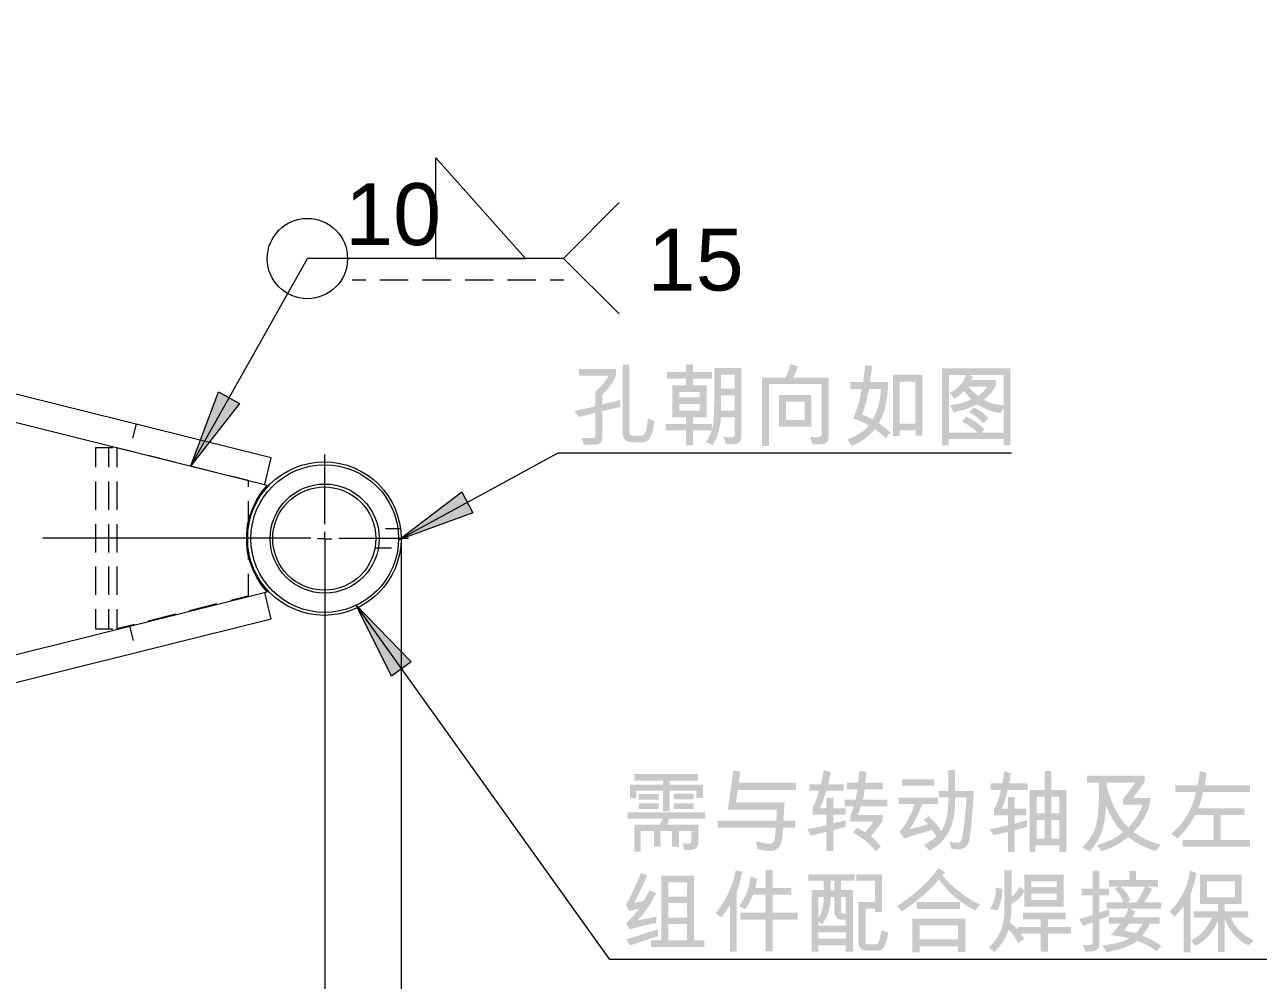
# Model space of a CAD drawing. Header units: millimetres. Extents: x 3 to 591, y 5 to 205.
# Drawn here: x 89.4 to 144.6, y 39.7 to 82.5 of the extents above; entities that cross this region are included whole.
import ezdxf

# ---------------------------------------------------------------- set-up
doc = ezdxf.new("R2010")
doc.units = ezdxf.units.MM

msp = doc.modelspace()

# ---------------------------------------------------------------- hatches: boundary and pattern name
at = {"true_color": 0x0000ff}
h = msp.add_hatch(color=5, dxfattribs=at)
h.paths.add_polyline_path([(65.934167, 173.848889), (68.156667, 176.565278), (68.8975, 175.753889)])
h.paths.add_polyline_path([(50.905833, 139.911667), (47.730833, 141.499167), (48.365833, 142.381111)])
h.paths.add_polyline_path([(99.342222, 156.139444), (98.283889, 152.788056), (97.331389, 153.246667)])
h.paths.add_polyline_path([(96.802222, 62.759167), (98.036944, 66.075278), (98.989444, 65.546111)])
h = msp.add_hatch(color=7)
h.paths.add_polyline_path([(70.308611, 72.848611), (70.379167, 72.778056), (70.449722, 72.742778), (70.555556, 72.742778), (70.626111, 72.742778), (70.731944, 72.742778), (70.8025, 72.813333), (70.837778, 72.848611), (70.908333, 72.919167), (70.943611, 73.025), (70.943611, 73.095556), (70.908333, 73.201389), (70.908333, 73.271944), (70.837778, 73.3425), (70.767222, 73.377778), (70.696667, 73.413056), (70.626111, 73.448333), (70.520278, 73.448333), (70.449722, 73.413056), (70.379167, 73.377778), (70.308611, 73.307222), (70.273333, 73.236667), (70.238056, 73.166111), (70.238056, 73.095556), (70.238056, 72.989722), (70.273333, 72.919167), (70.308611, 72.848611), (70.590833, 73.095556)])
h.paths.add_polyline_path([(104.210556, 56.515), (106.68, 53.975), (105.798056, 53.34)])
h.paths.add_polyline_path([(48.648056, 79.480833), (45.931667, 81.738611), (46.743056, 82.444167)])
h.paths.add_polyline_path([(106.115556, 59.443056), (108.937778, 61.595), (109.431667, 60.6425)])
h = msp.add_hatch(color=7)
h.paths.add_polyline_path([(117.571487, 64.751499), (117.533987, 64.524011), (117.491009, 64.329337), (117.442657, 64.167426), (117.389035, 64.038226), (117.326093, 63.939748), (117.249715, 63.869279), (117.159901, 63.826921), (117.056652, 63.812779), (116.527485, 63.812779), (116.369011, 63.839169), (116.246917, 63.918061), (116.169057, 64.040431), (116.143288, 64.199181), (116.143288, 67.290948), (116.450315, 67.290948), (116.450315, 64.244381), (116.458187, 64.185461), (116.481872, 64.143439), (116.521473, 64.118264), (116.577094, 64.109884), (117.003184, 64.109884), (117.053723, 64.12203), (117.099509, 64.158477), (117.14054, 64.219238), (117.176817, 64.304325), (117.208339, 64.413752), (117.235108, 64.547532), (117.257122, 64.705677), (117.274382, 64.8882)])
h.paths.add_polyline_path([(116.046274, 65.395318), (115.233783, 65.201291), (115.233783, 64.060275), (115.214456, 63.901025), (115.156475, 63.787148), (115.05984, 63.718745), (114.924551, 63.695922), (114.409165, 63.695922), (114.304434, 64.009012), (114.811552, 63.996885), (114.860834, 64.003922), (114.896163, 64.025066), (114.917437, 64.06037), (114.924551, 64.109884), (114.924551, 65.12412), (114.17545, 64.93781), (113.983627, 65.221134), (114.172866, 65.258573), (114.341641, 65.292749), (114.489952, 65.323657), (114.6178, 65.35129), (114.725183, 65.375641), (114.812103, 65.396705), (114.878559, 65.414474), (114.924551, 65.428942), (114.924551, 66.08103), (115.099338, 66.244844), (115.255005, 66.41796), (115.391654, 66.600378), (115.50939, 66.792098), (114.195293, 66.792098), (114.195293, 67.086998), (115.850042, 67.086998), (115.850042, 66.8158), (115.75879, 66.605778), (115.625628, 66.389917), (115.450609, 66.168165), (115.233783, 65.94047), (115.233783, 65.504459), (116.046274, 65.708409)])
h = msp.add_hatch(color=7)
h.paths.add_polyline_path([(121.462632, 64.093899), (121.441557, 63.936183), (121.378365, 63.823528), (121.273109, 63.755935), (121.125839, 63.733404), (120.771408, 63.733404), (120.658409, 64.060275), (120.819915, 64.03671), (120.94008, 64.028856), (121.033494, 64.034867), (121.100346, 64.052971), (121.140533, 64.083271), (121.153951, 64.12587), (121.153951, 64.926234), (120.549819, 64.926234), (120.497118, 64.541469), (120.418424, 64.207449), (120.313787, 63.92428), (120.183261, 63.692063), (119.867966, 63.812779), (120.025958, 64.061515), (120.131447, 64.337536), (119.295805, 64.337536), (119.295805, 63.66781), (118.986022, 63.66781), (118.986022, 64.337536), (118.0688, 64.337536), (118.0688, 64.632988), (118.986022, 64.632988), (118.986022, 64.926234), (118.374173, 64.926234), (118.374173, 66.354433), (118.986022, 66.354433), (118.986022, 66.653192), (118.134394, 66.653192), (118.134394, 66.950297), (118.986022, 66.950297), (118.986022, 67.299216), (119.295805, 67.299216), (119.295805, 66.950297), (120.147432, 66.950297), (120.147432, 66.653192), (119.295805, 66.653192), (119.295805, 66.354433), (119.907654, 66.354433), (119.907654, 64.926234), (119.295805, 64.926234), (119.295805, 64.632988), (120.147432, 64.632988), (120.159559, 64.400926), (120.179349, 64.490507), (120.196542, 64.603808), (120.211126, 64.740828), (120.223087, 64.901567), (120.232412, 65.086026), (120.239089, 65.294205), (120.243105, 65.526103), (120.244446, 65.78172), (120.244446, 67.136607), (121.462632, 67.136607)])
h.paths.add_polyline_path([(121.153951, 66.2034), (121.153951, 66.839502), (120.553678, 66.839502), (120.553678, 66.2034)])
h.paths.add_polyline_path([(119.600627, 65.817549), (119.600627, 66.057328), (118.682853, 66.057328), (118.682853, 65.817549)])
h.paths.add_polyline_path([(121.153951, 65.221134), (121.153951, 65.906295), (120.553678, 65.906295), (120.553678, 65.221134)])
h.paths.add_polyline_path([(119.600627, 65.221134), (119.600627, 65.522098), (118.682853, 65.522098), (118.682853, 65.221134)])
h = msp.add_hatch(color=7)
h.paths.add_polyline_path([(125.370314, 64.064133), (125.350694, 63.915099), (125.291903, 63.808645), (125.194045, 63.744773), (125.057223, 63.723482), (124.638851, 63.723482), (124.546247, 64.052558), (124.659935, 64.042111), (124.746338, 64.034712), (124.805456, 64.030311), (124.837288, 64.028856), (124.935043, 64.037744), (125.004996, 64.064409), (125.047043, 64.108851), (125.061082, 64.171069), (125.061082, 66.413413), (122.702983, 66.413413), (122.702983, 63.638595), (122.390444, 63.638595), (122.390444, 66.710518), (123.434446, 66.710518), (123.494692, 66.824921), (123.550545, 66.96387), (123.601955, 67.127314), (123.648868, 67.315201), (123.989519, 67.209919), (123.892299, 66.935414), (123.787223, 66.710518), (125.370314, 66.710518)])
h.paths.add_polyline_path([(124.593651, 64.507862), (123.153326, 64.507862), (123.153326, 65.932202), (124.593651, 65.932202)])
h.paths.add_polyline_path([(124.290483, 64.803313), (124.290483, 65.635097), (123.462557, 65.635097), (123.462557, 64.803313)])
h = msp.add_hatch(color=7)
h.paths.add_polyline_path([(128.136428, 64.240522), (127.937991, 63.989168), (127.786992, 64.122493), (127.654804, 64.235561), (127.541426, 64.328372), (127.446858, 64.400926), (127.218646, 64.161957), (126.968885, 63.955957), (126.697524, 63.782824), (126.40451, 63.642454), (126.212136, 63.931291), (126.537594, 64.076493), (126.804554, 64.230945), (127.013017, 64.394596), (127.162982, 64.567393), (127.018409, 64.652246), (126.854302, 64.73069), (126.670764, 64.802727), (126.4679, 64.868356), (126.597814, 65.201558), (126.704784, 65.53388), (126.78881, 65.865272), (126.849892, 66.195683), (126.342774, 66.195683), (126.342774, 66.50271), (126.907769, 66.50271), (126.96234, 66.859622), (127.000374, 67.249606), (127.31622, 67.23748), (127.304231, 67.08376), (127.273225, 66.864307), (127.241393, 66.647542), (127.226923, 66.50271), (128.043273, 66.50271), (128.027384, 66.212211), (128.000804, 65.93892), (127.963539, 65.682837), (127.915598, 65.443963), (127.856985, 65.222297), (127.787707, 65.017839), (127.707771, 64.83059), (127.617184, 64.660548), (127.791333, 64.531667), (127.935924, 64.418703), (128.050955, 64.321654)])
h.paths.add_polyline_path([(127.718056, 66.195683), (127.182826, 66.195683), (127.055082, 65.61925), (126.873594, 65.04695), (127.090566, 64.964681), (127.357561, 64.836937), (127.494504, 65.128306), (127.600234, 65.451818), (127.674751, 65.807576)])
h.paths.add_polyline_path([(129.564627, 64.106026), (129.265317, 64.106026), (129.265317, 64.341395), (128.558108, 64.341395), (128.558108, 64.090041), (128.251081, 64.090041), (128.251081, 66.831785), (129.564627, 66.831785)])
h.paths.add_polyline_path([(129.255395, 64.648422), (129.255395, 66.524758), (128.558108, 66.524758), (128.558108, 64.648422)])
h = msp.add_hatch(color=7)
h.paths.add_polyline_path([(133.513099, 63.676078), (133.204418, 63.676078), (133.204418, 63.955544), (130.749305, 63.955544), (130.749305, 63.676078), (130.444483, 63.676078), (130.444483, 67.125032), (133.513099, 67.125032)])
h.paths.add_polyline_path([(133.204418, 65.464771), (133.204418, 66.827927), (131.66322, 66.827927), (131.841263, 66.742488), (131.80695, 66.675102), (131.760234, 66.592007), (132.859357, 66.592007), (132.859357, 66.340101), (132.752697, 66.163049), (132.628674, 65.998141), (132.487287, 65.845325), (132.328537, 65.70455), (132.514693, 65.612979), (132.722656, 65.542493), (132.95253, 65.49309)])
h.paths.add_polyline_path([(133.204418, 64.234459), (133.204418, 65.31429), (133.061653, 65.116403), (132.801824, 65.16727), (132.541582, 65.248833), (132.280926, 65.361195), (132.019856, 65.504459), (131.840427, 65.416721), (131.603896, 65.328001), (131.31021, 65.238351), (130.959318, 65.147823), (130.81049, 65.457054), (131.122194, 65.521323), (131.385063, 65.590035), (131.599047, 65.663088), (131.764093, 65.740379), (131.604447, 65.89093), (131.431159, 66.106386), (131.221214, 65.899405), (130.996801, 65.761876), (130.792851, 66.033074), (131.033853, 66.168277), (131.237544, 66.345751), (131.403822, 66.5656), (131.532582, 66.827927), (130.753164, 66.827927), (130.753164, 64.234459), (132.047417, 64.234459), (131.893525, 64.381521), (131.72537, 64.511789), (131.542952, 64.62521), (131.346271, 64.721733), (131.520455, 64.961512), (131.718686, 64.870449), (131.921465, 64.746056), (132.12879, 64.588279), (132.340664, 64.397067), (132.210026, 64.234459)])
h.paths.add_polyline_path([(132.530833, 64.8882), (132.298771, 64.660548), (132.155929, 64.811547), (132.001046, 64.943735), (131.834071, 65.057113), (131.654952, 65.151681), (131.877092, 65.363899), (132.030166, 65.293912), (132.190113, 65.191369), (132.356985, 65.056166)])
h.paths.add_polyline_path([(132.473507, 66.296555), (131.637313, 66.296555), (131.693442, 66.222744), (131.782489, 66.128572), (131.904506, 66.013937), (132.059544, 65.878734), (132.288643, 66.070075)])
h = msp.add_hatch(color=7)
h.paths.add_polyline_path([(119.7434, 47.880379), (119.446295, 47.880379), (119.446295, 48.201186), (118.253465, 48.201186), (118.253465, 47.280105), (117.944233, 47.280105), (117.944233, 48.201186), (116.755262, 48.201186), (116.755262, 47.856676), (116.468079, 47.856676), (116.468079, 48.476794), (117.944233, 48.476794), (117.944233, 48.654836), (116.665965, 48.654836), (116.665965, 48.951941), (119.515197, 48.951941), (119.515197, 48.654836), (118.253465, 48.654836), (118.253465, 48.476794), (119.7434, 48.476794)])
h.paths.add_polyline_path([(119.325028, 47.823052), (118.423791, 47.823052), (118.423791, 48.074406), (119.325028, 48.074406)])
h.paths.add_polyline_path([(117.762332, 47.807067), (116.858339, 47.807067), (116.858339, 48.054563), (117.762332, 48.054563)])
h.paths.add_polyline_path([(119.325028, 47.389246), (118.423791, 47.389246), (118.423791, 47.636741), (119.325028, 47.636741)])
h.paths.add_polyline_path([(117.762332, 47.389246), (116.858339, 47.389246), (116.858339, 47.636741), (117.762332, 47.636741)])
h.paths.add_polyline_path([(119.828287, 46.955439), (118.233621, 46.955439), (118.182427, 46.799101), (118.136608, 46.68369), (119.527324, 46.68369), (119.527324, 45.828204), (119.5045, 45.709951), (119.436098, 45.624668), (119.32222, 45.572251), (119.16297, 45.552596), (118.914923, 45.548738), (118.814051, 45.844189), (119.073673, 45.832063), (119.136702, 45.835671), (119.181849, 45.853078), (119.209014, 45.88423), (119.218092, 45.929077), (119.218092, 46.396507), (118.667428, 46.396507), (118.667428, 45.693156), (118.358747, 45.693156), (118.358747, 46.396507), (117.831785, 46.396507), (117.831785, 45.693156), (117.544602, 45.693156), (117.544602, 46.396507), (116.955353, 46.396507), (116.955353, 45.475426), (116.665965, 45.475426), (116.665965, 46.68369), (117.807532, 46.68369), (117.864514, 46.788146), (117.932658, 46.955439), (116.374923, 46.955439), (116.374923, 47.230496), (119.828287, 47.230496)])
h = msp.add_hatch(color=7)
h.dxf.hatch_style = 2
h.paths.add_polyline_path([(123.901885, 48.240873), (121.304558, 48.240873), (121.21912, 47.678083), (123.394767, 47.678083), (123.349016, 46.858425), (123.880387, 46.858425), (123.880387, 46.541477), (123.329723, 46.541477), (123.302016, 46.216647), (123.261028, 45.961529), (123.206707, 45.776175), (123.139003, 45.660635), (123.059826, 45.590053), (122.971089, 45.539574), (122.87274, 45.509249), (122.764727, 45.499129), (122.655794, 45.50471), (122.520815, 45.521453), (122.359791, 45.549358), (122.172722, 45.588425), (122.120908, 45.94892), (122.329267, 45.894341), (122.498766, 45.85542), (122.629404, 45.832106), (122.721181, 45.824346), (122.813303, 45.83978), (122.884341, 45.886633), (122.912462, 45.930041), (122.9365, 45.998254), (122.956507, 46.091272), (122.972536, 46.209094), (122.984835, 46.327536), (122.99362, 46.422414), (122.998891, 46.493728), (123.000648, 46.541477), (120.403321, 46.541477), (120.403321, 46.858425), (123.02435, 46.858425), (123.039577, 47.09283), (123.050257, 47.349558), (120.858625, 47.349558), (121.096199, 49.106281), (121.413148, 49.06494), (121.344246, 48.565539), (123.901885, 48.565539)])
h = msp.add_hatch(color=7)
h.paths.add_polyline_path([(126.133321, 46.586676), (125.572735, 46.436195), (125.572735, 45.507397), (125.265156, 45.507397), (125.265156, 46.359024), (124.565664, 46.188699), (124.480984, 46.351928), (124.417387, 46.485804), (124.58388, 46.509782), (124.780707, 46.546162), (125.007816, 46.594945), (125.265156, 46.656129), (125.265156, 47.121906), (124.651103, 47.121906), (124.651103, 47.414602), (124.814469, 47.797421), (124.944349, 48.205044), (124.498416, 48.205044), (124.498416, 48.484511), (125.017661, 48.484511), (125.088354, 48.763908), (125.158221, 49.110691), (125.471311, 49.037379), (125.346185, 48.484511), (126.036307, 48.484511), (126.036307, 48.205044), (125.269015, 48.205044), (125.215892, 48.039284), (125.149952, 47.852956), (125.071198, 47.646164), (124.979627, 47.419011), (125.265156, 47.419011), (125.265156, 47.884237), (125.572735, 47.884237), (125.572735, 47.419011), (126.133321, 47.419011), (126.133321, 47.121906), (125.572735, 47.121906), (125.572735, 46.741568), (126.133321, 46.877718)])
h.paths.add_polyline_path([(127.995326, 47.503899), (126.806906, 47.503899), (126.763704, 47.362925), (126.727531, 47.250891), (126.698385, 47.167795), (126.676268, 47.113638), (127.791376, 47.113638), (127.791376, 46.84244), (127.70456, 46.72504), (127.587151, 46.572965), (127.43915, 46.386267), (127.260556, 46.164997), (127.466917, 45.968557), (127.705938, 45.713), (127.476081, 45.491412), (127.285593, 45.716523), (127.053092, 45.932177), (126.778527, 46.138426), (126.461845, 46.335322), (126.656424, 46.545335), (127.004792, 46.346898), (127.130159, 46.496742), (127.235062, 46.625399), (127.319501, 46.732766), (127.383477, 46.818738), (126.347192, 46.818738), (126.347192, 47.082219), (126.501532, 47.503899), (126.08757, 47.503899), (126.08757, 47.79935), (126.570985, 47.79935), (126.592362, 47.884306), (126.615083, 47.991173), (126.639043, 48.119951), (126.664141, 48.270639), (126.194505, 48.270639), (126.194505, 48.561681), (126.687843, 48.569949), (126.703639, 48.671657), (126.717884, 48.794914), (126.730476, 48.939771), (126.741311, 49.106281), (127.062118, 49.045096), (127.01306, 48.565539), (127.791376, 48.565539), (127.791376, 48.270639), (126.984948, 48.270639), (126.966551, 48.11716), (126.946914, 47.987452), (126.926037, 47.881515), (126.903919, 47.79935), (127.995326, 47.79935)])
h = msp.add_hatch(color=7)
h.paths.add_polyline_path([(131.874895, 48.18961), (131.826871, 47.45298), (131.766857, 46.76968), (131.734921, 46.47068), (131.705259, 46.230178), (131.67787, 46.048173), (131.652756, 45.924667), (131.584474, 45.763643), (131.475264, 45.656776), (131.337943, 45.596487), (131.185325, 45.576299), (131.051518, 45.58126), (130.872235, 45.596142), (130.822281, 45.763643), (130.775221, 45.909233), (130.947105, 45.891146), (131.07832, 45.878227), (131.168918, 45.870475), (131.218949, 45.867892), (131.239844, 45.879157), (131.264562, 45.912953), (131.293208, 45.969281), (131.325885, 46.048139), (131.360301, 46.16659), (131.394098, 46.34173), (131.427274, 46.573611), (131.45983, 46.862284), (131.489389, 47.165194), (131.513574, 47.440509), (131.532384, 47.688125), (131.54582, 47.907939), (131.038702, 47.907939), (131.021115, 47.41567), (130.964977, 46.987272), (130.870185, 46.622746), (130.736636, 46.322093), (130.568188, 46.070119), (130.368837, 45.851631), (130.138688, 45.666629), (129.877842, 45.515114), (129.642473, 45.774736), (129.808975, 45.864024), (129.954599, 45.958222), (130.079346, 46.057277), (130.183216, 46.161138), (130.106252, 46.299149), (129.99911, 46.440053), (129.626333, 46.334426), (129.295208, 46.235828), (129.005837, 46.144257), (128.758324, 46.059715), (128.546106, 46.366741), (128.628806, 46.450044), (128.718223, 46.565179), (128.814462, 46.712147), (128.917625, 46.890947), (129.101731, 47.26288), (129.22796, 47.600912), (128.498702, 47.600912), (128.498702, 47.896364), (130.268103, 47.896364), (130.268103, 47.600912), (129.569162, 47.600912), (129.403892, 47.219032), (129.252006, 46.903556), (129.113453, 46.654536), (128.988181, 46.472024), (129.824375, 46.699675), (129.800603, 46.729122), (129.759056, 46.771954), (129.699731, 46.828117), (129.62263, 46.897562), (129.846423, 47.056312), (130.036377, 46.878553), (130.192793, 46.708288), (130.315619, 46.545568), (130.404804, 46.390444), (130.458143, 46.463092), (130.511533, 46.566075), (130.565027, 46.69934), (130.618676, 46.862835), (130.698809, 47.223192), (130.725611, 47.589337), (130.725611, 47.907939), (130.300073, 47.907939), (130.300073, 48.18961), (130.725611, 48.18961), (130.725611, 49.130535), (131.034843, 49.134393), (131.034843, 48.18961)])
h.paths.add_polyline_path([(130.101636, 48.433248), (128.657452, 48.433248), (128.657452, 48.712162), (130.101636, 48.712162)])
h = msp.add_hatch(color=7)
h.paths.add_polyline_path([(136.011882, 45.457787), (135.704856, 45.457787), (135.704856, 45.758751), (134.633293, 45.758751), (134.633293, 45.457787), (134.373671, 45.457787), (134.373671, 48.237015), (135.038988, 48.237015), (135.038988, 49.088642), (135.346014, 49.088642), (135.346014, 48.237015), (136.011882, 48.237015)])
h.paths.add_polyline_path([(135.704856, 47.183091), (135.704856, 47.941563), (135.346014, 47.941563), (135.346014, 47.183091)])
h.paths.add_polyline_path([(135.038988, 47.183091), (135.038988, 47.941563), (134.682351, 47.941563), (134.682351, 47.183091)])
h.paths.add_polyline_path([(135.704856, 46.055856), (135.704856, 46.885986), (135.346014, 46.885986), (135.346014, 46.055856)])
h.paths.add_polyline_path([(135.038988, 46.055856), (135.038988, 46.885986), (134.682351, 46.885986), (134.682351, 46.055856)])
h.paths.add_polyline_path([(134.276657, 48.237015), (133.390303, 48.237015), (133.321263, 47.959409), (133.25305, 47.726865), (133.185664, 47.539383), (133.119105, 47.396963), (133.398571, 47.396963), (133.398571, 47.917861), (133.707803, 47.917861), (133.707803, 47.396963), (134.230906, 47.396963), (134.230906, 47.102063), (133.707803, 47.102063), (133.707803, 46.727236), (134.252955, 46.882128), (134.252955, 46.578959), (133.707803, 46.432336), (133.707803, 45.457787), (133.398571, 45.457787), (133.398571, 46.362883), (132.754751, 46.204684), (132.588284, 46.468165), (132.776748, 46.512762), (132.940304, 46.551467), (133.078952, 46.584282), (133.192692, 46.611205), (133.281524, 46.632238), (133.345447, 46.647379), (133.384463, 46.656629), (133.398571, 46.659988), (133.398571, 47.102063), (132.782312, 47.102063), (132.782312, 47.396963), (132.866528, 47.539383), (132.945472, 47.726865), (133.019042, 47.959409), (133.087134, 48.237015), (132.624113, 48.237015), (132.624113, 48.53412), (133.152729, 48.53412), (133.172977, 48.625157), (133.192347, 48.746062), (133.210787, 48.896733), (133.228245, 49.077067), (133.521492, 48.991629), (133.515584, 48.927352), (133.502751, 48.82964), (133.48289, 48.698546), (133.455897, 48.53412), (134.276657, 48.53412)])
h = msp.add_hatch(color=7)
h.paths.add_polyline_path([(140.228245, 45.782453), (140.038075, 45.491412), (139.700206, 45.604824), (139.378615, 45.748416), (139.073251, 45.922393), (138.784061, 46.126963), (138.525058, 45.923866), (138.239184, 45.750276), (137.926439, 45.606142), (137.586821, 45.491412), (137.38673, 45.762609), (137.720982, 45.870605), (138.025933, 46.002733), (138.301635, 46.158942), (138.54814, 46.339181), (138.324192, 46.579166), (138.123705, 46.859252), (137.946782, 47.179439), (137.793527, 47.539728), (137.769463, 47.18285), (137.727105, 46.861319), (137.666558, 46.575135), (137.587923, 46.324298), (137.488808, 46.096611), (137.366748, 45.879881), (137.221744, 45.674105), (137.053796, 45.479285), (136.726925, 45.669454), (136.993791, 45.956792), (137.195803, 46.268212), (137.333012, 46.603816), (137.405471, 46.963708), (137.440603, 47.326493), (137.46576, 47.670779), (137.480893, 47.996668), (137.485949, 48.304263), (137.48209, 48.561681), (136.936938, 48.561681), (136.936938, 48.870912), (139.522689, 48.870912), (139.522689, 48.603573), (139.281532, 48.259201), (138.994074, 47.872662), (139.798297, 47.872662), (139.724709, 47.480231), (139.571747, 47.095861), (139.33941, 46.719554), (139.027698, 46.351307), (139.288147, 46.173127), (139.575055, 46.018925), (139.88842, 45.8887)])
h.paths.add_polyline_path([(139.425675, 47.57721), (138.560267, 47.57721), (138.560267, 47.84455), (138.719112, 48.049076), (138.861575, 48.236808), (138.987605, 48.407694), (139.097151, 48.561681), (137.827151, 48.561681), (137.827151, 48.37537), (137.918075, 48.076032), (138.017622, 47.7973), (138.125786, 47.539161), (138.242561, 47.301603), (138.367939, 47.084611), (138.501916, 46.888174), (138.644484, 46.712278), (138.795636, 46.556911), (139.011747, 46.801754), (139.18879, 47.053418), (139.326767, 47.311903)])
h = msp.add_hatch(color=7)
h.dxf.hatch_style = 2
h.paths.add_polyline_path([(144.248374, 45.701425), (141.218895, 45.701425), (141.218895, 45.99853), (142.614021, 45.99853), (142.614021, 47.113638), (141.789954, 47.113638), (141.624908, 46.825714), (141.437383, 46.554017), (141.22743, 46.298649), (140.995102, 46.059715), (140.719494, 46.262011), (140.929919, 46.459493), (141.119668, 46.667886), (141.288732, 46.887195), (141.437107, 47.117428), (141.564786, 47.35859), (141.671761, 47.610688), (141.758028, 47.873728), (141.823578, 48.147718), (140.901946, 48.147718), (140.901946, 48.444823), (141.893031, 48.444823), (141.934355, 48.682113), (141.965654, 48.867261), (141.986824, 49.000215), (141.997762, 49.080925), (142.297072, 48.999346), (142.266549, 48.758671), (142.211634, 48.444823), (144.248374, 48.444823), (144.248374, 48.147718), (142.142181, 48.147718), (142.08109, 47.905364), (142.025116, 47.701716), (141.974206, 47.536825), (141.928309, 47.410743), (143.988752, 47.410743), (143.988752, 47.113638), (142.922701, 47.113638), (142.922701, 45.99853), (144.248374, 45.99853)])
h = msp.add_hatch(color=7)
h.paths.add_polyline_path([(117.645475, 42.284765), (117.396885, 42.22619), (117.176563, 42.173661), (116.984507, 42.127178), (116.820719, 42.086741), (116.685197, 42.052351), (116.577943, 42.024006), (116.498956, 42.001708), (116.448235, 41.985455), (116.301612, 42.256653), (116.487957, 42.448984), (116.64681, 42.624107), (116.778172, 42.78197), (116.882042, 42.922521), (116.861181, 42.925682), (116.828298, 42.916113), (116.775571, 42.90148), (116.702897, 42.881731), (116.554551, 42.839701), (116.440518, 42.803459), (116.285627, 43.084579), (116.444179, 43.362305), (116.610637, 43.696152), (116.785054, 44.086223), (116.96748, 44.532621), (117.242536, 44.405842), (117.069015, 44.016305), (116.913116, 43.681131), (116.77489, 43.400322), (116.65439, 43.173876), (117.080479, 43.263172), (117.139606, 43.353399), (117.204571, 43.463677), (117.275428, 43.594005), (117.352228, 43.744383), (117.641616, 43.61595), (117.435531, 43.228782), (117.224071, 42.894065), (117.007236, 42.611748), (116.785028, 42.381779), (117.645475, 42.559822)])
h.paths.add_polyline_path([(119.80679, 41.201076), (117.417823, 41.201076), (117.417823, 41.498181), (117.880844, 41.498181), (117.880844, 44.390408), (119.341013, 44.390408), (119.341013, 41.498181), (119.80679, 41.498181)])
h.paths.add_polyline_path([(119.031781, 43.4572), (119.031781, 44.094956), (118.187871, 44.094956), (118.187871, 43.4572)])
h.paths.add_polyline_path([(119.031781, 42.508559), (119.031781, 43.177734), (118.187871, 43.177734), (118.187871, 42.508559)])
h.paths.add_polyline_path([(119.031781, 41.498181), (119.031781, 42.226888), (118.187871, 42.226888), (118.187871, 41.498181)])
h.paths.add_polyline_path([(117.734772, 41.696067), (116.46422, 41.270529), (116.313739, 41.549444), (116.598939, 41.637528), (116.85343, 41.716574), (117.0772, 41.78659), (117.270235, 41.847583), (117.432523, 41.899557), (117.56405, 41.942521), (117.664804, 41.97648), (117.734772, 42.001441)])
h = msp.add_hatch(color=7)
h.paths.add_polyline_path([(123.982913, 42.426979), (122.861741, 42.426979), (122.861741, 41.010907), (122.543139, 41.010907), (122.543139, 42.426979), (121.409289, 42.426979), (121.409289, 42.734006), (122.543139, 42.734006), (122.543139, 43.542639), (121.994129, 43.542639), (121.82587, 43.193857), (121.641902, 42.888897), (121.358026, 43.031111), (121.55326, 43.327122), (121.704878, 43.646336), (121.812882, 43.988804), (121.877271, 44.354579), (122.156737, 44.265282), (122.13524, 44.042798), (122.095552, 43.851319), (122.543139, 43.851319), (122.543139, 44.653889), (122.861741, 44.653889), (122.861741, 43.851319), (123.705652, 43.851319), (123.705652, 43.542639), (122.861741, 43.542639), (122.861741, 42.734006), (123.982913, 42.734006)])
h.paths.add_polyline_path([(121.506854, 44.576718), (121.450699, 44.314271), (121.361885, 43.991879), (121.254949, 43.655086), (121.254949, 40.987205), (120.947922, 40.987205), (120.947922, 43.070798), (120.573647, 42.528402), (120.310166, 42.714162), (120.630956, 43.156831), (120.888804, 43.624976), (121.083607, 44.11865), (121.215261, 44.637903)])
h = msp.add_hatch(color=7)
h.paths.add_polyline_path([(128.035013, 41.854817), (128.000399, 41.635081), (127.957774, 41.453739), (127.907192, 41.310742), (127.848702, 41.206037), (127.78763, 41.131115), (127.729295, 41.077535), (127.673752, 41.045349), (127.621051, 41.034609), (127.028494, 41.034609), (126.885333, 41.078034), (126.783203, 41.150502), (126.722001, 41.252115), (126.701623, 41.382977), (126.701623, 43.209705), (127.450725, 43.209705), (127.450725, 44.166614), (126.616736, 44.166614), (126.616736, 44.463719), (127.759406, 44.463719), (127.759406, 42.775898), (127.450725, 42.775898), (127.450725, 42.914253), (127.020777, 42.914253), (127.020777, 41.412743), (127.030398, 41.370144), (127.059293, 41.339844), (127.107516, 41.321741), (127.175117, 41.315729), (127.51191, 41.315729), (127.545137, 41.325728), (127.5766, 41.355726), (127.606294, 41.405723), (127.634211, 41.475719), (127.660345, 41.565714), (127.68469, 41.675707), (127.707239, 41.805699), (127.727986, 41.95569)])
h.paths.add_polyline_path([(126.531298, 44.166614), (125.929371, 44.166614), (125.929371, 43.748242), (126.457986, 43.748242), (126.457986, 40.987205), (126.137179, 40.987205), (126.137179, 41.282105), (124.910725, 41.282105), (124.910725, 40.987205), (124.603698, 40.987205), (124.603698, 43.748242), (125.154362, 43.748242), (125.154362, 44.166614), (124.457075, 44.166614), (124.457075, 44.463719), (126.531298, 44.463719)])
h.paths.add_polyline_path([(125.626202, 43.736666), (125.626202, 44.166614), (125.463043, 44.166614), (125.463043, 43.736666)])
h.paths.add_polyline_path([(126.137179, 42.694318), (126.137179, 43.441215), (125.917244, 43.441215), (125.917244, 42.756054), (125.938431, 42.726797), (125.98215, 42.706789), (126.048399, 42.69598)])
h.paths.add_polyline_path([(126.137179, 42.155781), (126.137179, 42.42312), (125.8974, 42.42312), (125.773032, 42.469422), (125.689592, 42.557066), (125.641981, 42.657525), (125.626202, 42.743928), (125.626202, 43.441215), (125.466901, 43.441215), (125.43382, 43.0711), (125.358519, 42.745375), (125.240946, 42.463988), (125.081051, 42.226888), (124.910725, 42.326106), (124.910725, 42.155781)])
h.paths.add_polyline_path([(125.154362, 43.441215), (124.906315, 43.441215), (124.906315, 42.496432), (125.012355, 42.683897), (125.089043, 42.903918), (125.136379, 43.156392)])
h.paths.add_polyline_path([(126.149306, 41.57921), (126.149306, 41.858676), (124.910725, 41.858676), (124.910725, 41.57921)])
h = msp.add_hatch(color=7)
h.paths.add_polyline_path([(132.154913, 43.112691), (131.949861, 42.840942), (131.85438, 42.883643), (131.739985, 42.944019), (131.606781, 43.022171), (131.454869, 43.118203), (131.163897, 43.321326), (130.937829, 43.511219), (130.825373, 43.623788), (130.682272, 43.778007), (130.508476, 43.973982), (130.303932, 44.211814), (129.991479, 43.866004), (129.612983, 43.514044), (129.168342, 43.155987), (128.657452, 42.791883), (128.437517, 43.03552), (128.739902, 43.242353), (129.021977, 43.451085), (129.283744, 43.661703), (129.525202, 43.874195), (129.746352, 44.088546), (129.947192, 44.304745), (130.127724, 44.522779), (130.287947, 44.742634), (130.587256, 44.540889), (130.462682, 44.41411), (130.645289, 44.20346), (130.849084, 43.99808), (131.073962, 43.797868), (131.319822, 43.602721), (131.564251, 43.427555), (131.784909, 43.287426), (131.981797, 43.182437)])
h.paths.add_polyline_path([(131.248715, 42.904331), (129.312847, 42.904331), (129.312847, 43.213563), (131.248715, 43.213563)])
h.paths.add_polyline_path([(131.484635, 40.982795), (131.163828, 40.982795), (131.163828, 41.2347), (129.439626, 41.2347), (129.439626, 40.961297), (129.118819, 40.961297), (129.118819, 42.466666), (131.484635, 42.466666)])
h.paths.add_polyline_path([(131.163828, 41.541727), (131.163828, 42.171766), (129.439626, 42.171766), (129.439626, 41.541727)])
h = msp.add_hatch(color=7)
h.paths.add_polyline_path([(132.790029, 40.975078), (132.546392, 41.185091), (132.709378, 41.349342), (132.850654, 41.525415), (132.970213, 41.713295), (133.068048, 41.912971), (133.144154, 42.124428), (133.198523, 42.347656), (133.231149, 42.582639), (133.242026, 42.829366), (133.242026, 44.634045), (133.568896, 44.634045), (133.568896, 43.449483), (133.669975, 43.537135), (133.761546, 43.643855), (133.843608, 43.769696), (133.916162, 43.914709), (134.137751, 43.72454), (134.137751, 44.447734), (135.902742, 44.447734), (135.902742, 43.007409), (134.137751, 43.007409), (134.137751, 43.708554), (134.052846, 43.554154), (133.932147, 43.406006), (133.76804, 43.264163), (133.560628, 43.128676), (133.54292, 42.685499), (133.501648, 42.288624), (133.620719, 42.195503), (133.714211, 42.114578), (133.782174, 42.045848), (133.82466, 41.989314), (133.834582, 42.094596), (134.872521, 42.094596), (134.872521, 42.442964), (134.076566, 42.442964), (134.076566, 42.734006), (135.992039, 42.734006), (135.992039, 42.442964), (135.197738, 42.442964), (135.197738, 42.094596), (136.220242, 42.094596), (136.220242, 41.797491), (135.197738, 41.797491), (135.197738, 40.99878), (134.872521, 40.99878), (134.872521, 41.797491), (133.975142, 41.797491), (133.994641, 41.768001), (134.036878, 41.708745), (134.126175, 41.575351), (133.858284, 41.363133), (133.765069, 41.552149), (133.661569, 41.717289), (133.547838, 41.858452), (133.423927, 41.975534), (133.335965, 41.722629), (133.201029, 41.471585), (133.019068, 41.222401)])
h.paths.add_polyline_path([(135.589652, 44.14677), (134.443124, 44.14677), (134.443124, 43.891007), (135.589652, 43.891007)])
h.paths.add_polyline_path([(135.589652, 43.596106), (134.443124, 43.596106), (134.443124, 43.30286), (135.589652, 43.30286)])
h.paths.add_polyline_path([(132.847907, 43.859587), (133.142807, 43.809978), (133.140335, 43.559847), (133.103188, 43.317054), (133.031418, 43.081495), (132.925077, 42.853068), (132.59986, 42.904331), (132.711679, 43.11021), (132.791614, 43.313609), (132.839613, 43.514527), (132.855624, 43.712964)])
h = msp.add_hatch(color=7)
h.paths.add_polyline_path([(137.94015, 42.585729), (137.497524, 42.431389), (137.497524, 41.351558), (137.478576, 41.21968), (137.422008, 41.11674), (137.339256, 41.047011), (137.241209, 41.013663), (137.177871, 41.007152), (137.093759, 41.002501), (136.988976, 40.99971), (136.863627, 40.99878), (136.755037, 41.290373), (136.968909, 41.282105), (137.06513, 41.289761), (137.13386, 41.312766), (137.175098, 41.35117), (137.188844, 41.405026), (137.188844, 42.304609), (136.755037, 42.151922), (136.596287, 42.455091), (137.188844, 42.629275), (137.188844, 43.522795), (136.701569, 43.522795), (136.701569, 43.813836), (137.188844, 43.813836), (137.188844, 44.61806), (137.497524, 44.61806), (137.497524, 43.813836), (137.924165, 43.813836), (137.924165, 43.522795), (137.497524, 43.522795), (137.497524, 42.752196), (137.94015, 42.892756)])
h.paths.add_polyline_path([(140.277303, 41.254544), (140.061778, 41.007048), (139.657392, 41.275352), (139.209599, 41.478337), (138.953189, 41.320423), (138.63792, 41.18323), (138.263843, 41.066812), (137.831009, 40.971219), (137.626509, 41.258402), (137.849777, 41.294344), (138.052012, 41.331895), (138.233216, 41.37106), (138.393387, 41.411847), (138.532526, 41.454262), (138.650632, 41.49831), (138.747706, 41.544), (138.823748, 41.591336), (138.662518, 41.629069), (138.472348, 41.665406), (138.25324, 41.7004), (138.005193, 41.734101), (138.249451, 41.998202), (138.431283, 42.241219), (137.912589, 42.241219), (137.912589, 42.532261), (138.613735, 42.532261), (138.697589, 42.686877), (138.791778, 42.914253), (137.823292, 42.914253), (137.823292, 43.205846), (138.571843, 43.205846), (138.509917, 43.368007), (138.42329, 43.522106), (138.311859, 43.668143), (138.175519, 43.806119), (138.411439, 43.91085), (137.931882, 43.91085), (137.931882, 44.204097), (138.83367, 44.204097), (138.83367, 44.610343), (139.140697, 44.610343), (139.140697, 44.204097), (140.122963, 44.204097), (140.122963, 43.91085), (139.624113, 43.91085), (139.855623, 43.80171), (139.682473, 43.483314), (139.489065, 43.205846), (140.277303, 43.205846), (140.277303, 42.914253), (138.857372, 42.914253), (139.101009, 42.791883), (139.034519, 42.641815), (138.97423, 42.532261), (140.196274, 42.532261), (140.196274, 42.241219), (139.752546, 42.241219), (139.710059, 42.140459), (139.640442, 42.019286), (139.543644, 41.877753), (139.419612, 41.715911), (139.848044, 41.519127)])
h.paths.add_polyline_path([(139.546391, 43.91085), (138.454985, 43.91085), (138.603495, 43.761927), (138.724047, 43.606235), (138.816591, 43.443825), (138.881075, 43.274748), (138.698622, 43.209705), (139.152272, 43.205846), (139.358634, 43.526309)])
h.paths.add_polyline_path([(139.415753, 42.241219), (138.819338, 42.241219), (138.748869, 42.140467), (138.689665, 42.056562), (138.64183, 41.989607), (138.605467, 41.939705), (139.116995, 41.818988), (139.294279, 42.006539)])
h = msp.add_hatch(color=7)
h.paths.add_polyline_path([(141.843422, 44.507265), (141.793813, 44.241855), (141.697901, 43.918567), (141.57939, 43.574058), (141.57939, 40.961297), (141.270158, 40.961297), (141.270158, 43.03552), (141.151802, 42.88236), (141.044711, 42.751989), (140.948782, 42.644459), (140.863912, 42.559822), (140.638465, 42.779757), (140.82184, 42.980207), (140.985843, 43.189637), (141.13048, 43.408032), (141.255758, 43.635381), (141.361682, 43.871669), (141.448261, 44.116884), (141.515499, 44.371014), (141.563405, 44.634045)])
h.paths.add_polyline_path([(144.410983, 41.489913), (144.170653, 41.262261), (143.831759, 41.46752), (143.541854, 41.732723), (143.300938, 42.057871), (143.109012, 42.442964), (143.109012, 40.975078), (142.800332, 40.975078), (142.800332, 42.369652), (142.637542, 42.03149), (142.421164, 41.732241), (142.151146, 41.471955), (141.827437, 41.250685), (141.599234, 41.486054), (141.876004, 41.653185), (142.125851, 41.879278), (142.348723, 42.164385), (142.544568, 42.508559), (141.716091, 42.508559), (141.716091, 42.803459), (142.800332, 42.803459), (142.800332, 43.128676), (142.001621, 43.128676), (142.001621, 44.440017), (143.871894, 44.440017), (143.871894, 43.128676), (143.109012, 43.128676), (143.109012, 42.803459), (144.170653, 42.803459), (144.170653, 42.508559), (143.396195, 42.508559), (143.543361, 42.210799), (143.761582, 41.941772), (144.050807, 41.701476)])
h.paths.add_polyline_path([(143.562662, 43.425781), (143.562662, 44.142912), (142.308648, 44.142912), (142.308648, 43.425781)])

# ---------------------------------------------------------------- linework, layer by layer
at = {"color": 7, "lineweight": 0}
for points in [[(100.400556, 63.111944), (41.204444, 77.858056)], [(100.224167, 61.877222), (40.922222, 76.693889)], [(104.639533, 71.068459), (104.027464, 71.068459)], [(106.544533, 71.068459), (105.274533, 71.068459)], [(108.449533, 71.068459), (107.179533, 71.068459)], [(110.354533, 71.068459), (109.084533, 71.068459)], [(112.259533, 71.068459), (110.989533, 71.068459)], [(113.506956, 71.068459), (112.894533, 71.068459)], [(94.353168, 64.63792), (94.193272, 63.996806)], [(92.52839, 63.5756), (92.52839, 62.688011)], [(92.52839, 63.5756), (92.547087, 63.5756), (92.602121, 63.5756), (92.691726, 63.5756), (92.812023, 63.5756), (92.958779, 63.5756), (93.126348, 63.5756), (93.308029, 63.5756)], [(93.12215, 63.5756), (93.12215, 62.688011)], [(93.497153, 63.5756), (93.497153, 62.688011)], [(93.497153, 63.5756), (94.278282, 63.380857)], [(93.497153, 63.5756), (93.497153, 62.688011)], [(93.497153, 63.5756), (93.497153, 62.688011)], [(93.497153, 63.5756), (93.497153, 62.688011)], [(94.894423, 63.227248), (96.126704, 62.920028)], [(100.118333, 61.9125), (100.400556, 63.111944)], [(102.80964, 60.138098), (102.80964, 63.263004)], [(113.241667, 63.323611), (106.115556, 59.443056)], [(133.561667, 63.323611), (113.241667, 63.323611)], [(96.742844, 62.766419), (97.975125, 62.459199)], [(92.52839, 62.053011), (92.52839, 60.783011)], [(93.12215, 62.053011), (93.12215, 60.783011)], [(93.497153, 62.053011), (93.497153, 60.783011)], [(93.497153, 62.053011), (93.497153, 60.783011)], [(93.497153, 62.053011), (93.497153, 60.783011)], [(93.497153, 62.053011), (93.497153, 60.783011)], [(98.591266, 62.30559), (99.372314, 62.110867)], [(99.372138, 62.110796), (99.372138, 61.810582)], [(100.224167, 57.114722), (99.977222, 57.396944), (99.765556, 57.749722), (99.589167, 58.1025), (99.448056, 58.490556), (99.342222, 58.878611), (99.306944, 59.301944), (99.306944, 59.69), (99.342222, 60.113333), (99.448056, 60.501389), (99.589167, 60.889444), (99.765556, 61.242222), (99.977222, 61.595), (100.224167, 61.877222)], [(99.372138, 61.175582), (99.372138, 60.171577)], [(92.52839, 60.148011), (92.52839, 58.878011)], [(93.12215, 60.148011), (93.12215, 58.878011)], [(93.497153, 60.148011), (93.497153, 58.878011)], [(93.497153, 60.148011), (93.497153, 58.878011)], [(93.497153, 60.148011), (93.497153, 58.878011)], [(93.497153, 60.148011), (93.497153, 58.878011)], [(99.342222, 60.148611), (99.342222, 58.843333)], [(102.799444, 59.478333), (102.799444, 59.795833)], [(106.220789, 59.938073), (105.51982, 59.938073)], [(100.764023, 59.513082), (90.179278, 59.513082)], [(102.184659, 59.513082), (99.059753, 59.513082)], [(102.799444, 59.478333), (102.481944, 59.478333)], [(102.799444, 59.478333), (102.799444, 59.196111)], [(102.799444, 59.478333), (103.116944, 59.478333)], [(102.799444, 59.478333), (102.799444, 13.193889)], [(103.434656, 59.513082), (106.559562, 59.513082)], [(106.221389, 59.478333), (106.221389, 8.360833)], [(99.372138, 58.854622), (99.372138, 58.554408)], [(102.80964, 58.888066), (102.80964, 55.76316)], [(105.083751, 59.088091), (105.785426, 59.088091)], [(106.186111, 59.055), (106.221389, 59.055)], [(92.52839, 58.243011), (92.52839, 56.973011)], [(93.12215, 58.243011), (93.12215, 56.973011)], [(93.497153, 58.243011), (93.497153, 56.973011)], [(93.497153, 58.243011), (93.497153, 56.973011)], [(93.497153, 58.243011), (93.497153, 56.973011)], [(93.497153, 58.243011), (93.497153, 56.973011)], [(99.372138, 57.919408), (99.372138, 56.915403)], [(40.922222, 42.298056), (100.224167, 57.114722)], [(99.372138, 56.915403), (98.591009, 56.72066)], [(100.400556, 55.88), (100.118333, 57.079444)], [(97.974868, 56.56705), (96.742587, 56.259831)], [(115.57, 40.64), (104.210556, 56.515)], [(100.400556, 55.88), (41.204444, 41.133889)], [(92.52839, 56.338011), (92.52839, 55.450775)], [(93.12215, 56.338011), (93.12215, 55.450775)], [(93.497153, 56.338011), (93.497153, 55.450775)], [(93.497153, 56.338011), (93.497153, 55.450775)], [(93.497153, 56.338011), (93.497153, 55.450775)], [(93.497153, 56.338011), (93.497153, 55.450775)], [(96.126447, 56.106221), (94.894166, 55.799002)], [(92.52839, 55.450599), (92.547087, 55.450599), (92.602121, 55.450599), (92.691726, 55.450599), (92.812023, 55.450599), (92.958779, 55.450599), (93.126348, 55.450599), (93.308029, 55.450599)], [(94.278025, 55.645392), (93.496977, 55.450669)], [(94.058317, 55.570826), (94.218213, 54.929711)], [(160.3375, 40.64), (115.57, 40.64)]]:
    msp.add_lwpolyline(points, dxfattribs=at)
at = {"color": 5, "lineweight": 0, "true_color": 0x0000ff}
for points in [[(107.773611, 72.037222), (107.773611, 76.552778)], [(107.773611, 76.552778), (111.795278, 72.037222)], [(115.993333, 74.541944), (113.488611, 72.037222)], [(96.802222, 62.759167), (102.023333, 72.037222)], [(113.488611, 72.037222), (102.023333, 72.037222)], [(107.773611, 72.037222), (111.795278, 72.037222)], [(115.993333, 69.567778), (113.488611, 72.037222)]]:
    msp.add_lwpolyline(points, dxfattribs=at)
msp.add_lwpolyline([(96.802222, 62.759167), (98.036944, 66.075278), (98.989444, 65.546111)], close=True, dxfattribs=at)
at = {"color": 7, "lineweight": 0}
for points in [[(106.115556, 59.443056), (108.937778, 61.595), (109.431667, 60.6425)], [(104.210556, 56.515), (106.68, 53.975), (105.798056, 53.34)]]:
    msp.add_lwpolyline(points, close=True, dxfattribs=at)
at = {"color": 5, "lineweight": 0, "true_color": 0x0000ff}
msp.add_circle((102.023333, 72.037222), 1.799167, dxfattribs=at)
at = {"color": 7, "lineweight": 0}
for centre, radius in [((102.781806, 59.495972), 3.439583), ((102.799444, 59.495972), 3.307292), ((102.799444, 59.495972), 2.442986), ((102.781806, 59.495972), 2.310694)]:
    msp.add_circle(centre, radius, dxfattribs=at)

# ---------------------------------------------------------------- texts
at = {"color": 5, "true_color": 0x0000ff, "char_height": 2.772729, "attachment_point": 1}
for s, insert in [('{\\fArialUnicodeMS|b0|i0|c0;10}', (103.710035, 75.413945)), ('{\\fArialUnicodeMS|b0|i0|c0;15}', (117.259949, 73.377584))]:
    msp.add_mtext(s, dxfattribs=dict(at, insert=insert))

doc.saveas('drawing.dxf')
